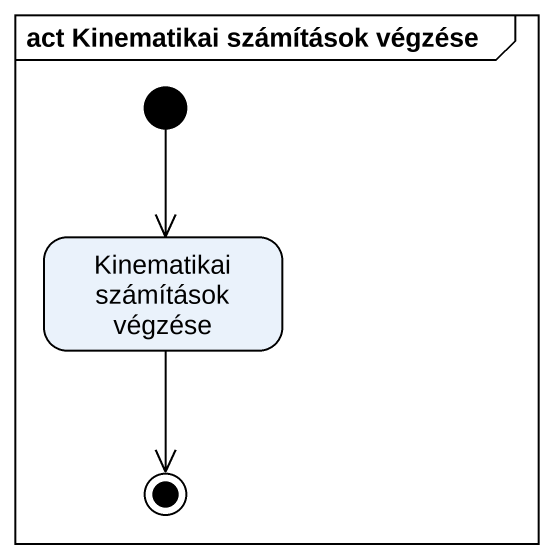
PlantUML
@startuml
mainframe act Kinematikai számítások végzése
hide empty description
state "Kinematikai számítások végzése" as Kinematikai_számítások
[*] --> Kinematikai_számítások
Kinematikai_számítások --> [*]
@enduml
